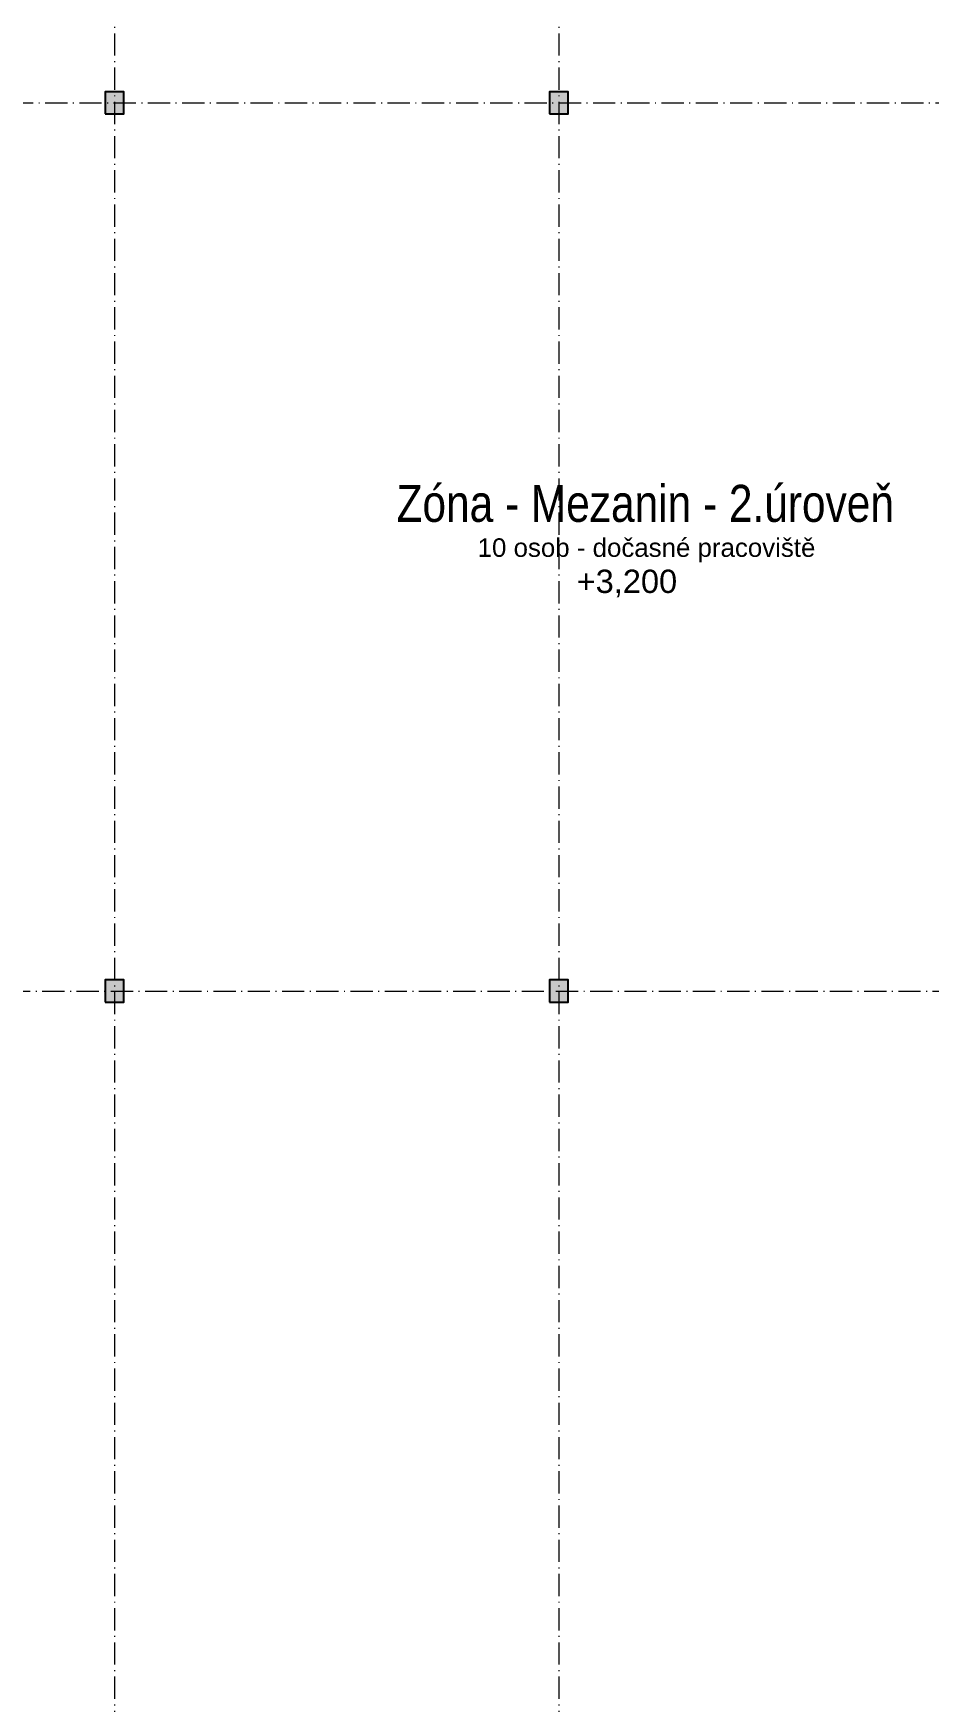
# Model space of a CAD drawing. Header units: millimetres. Extents: x 325046 to 1268204, y 1875583 to 2761998.
# Drawn here: x 582407 to 606591, y 2523693 to 2568768 of the extents above; entities that cross this region are included whole.
import ezdxf
from ezdxf.enums import TextEntityAlignment as Align

# ---------------------------------------------------------------- set-up
doc = ezdxf.new("R2010")
doc.units = ezdxf.units.MM
doc.header["$LTSCALE"] = 100
for name, pattern in [('ACAD_ISO10W100', [18.5, 12, -3, 0.5, -3]), ('DIVIDE', [31.75, 12.7, -6.35, 0, -6.35, 0, -6.35]), ('SO02_F11anp01$0${ Leader Line}', [0])]:
    doc.linetypes.add(name, pattern=pattern)
doc.layers.add('Objekty - osy', color=5, linetype='ACAD_ISO10W100', lineweight=20)
doc.layers.add('ŽB - Šraf-prefa', color=253, linetype='Continuous', lineweight=13)
doc.layers.add('TECH - počty osob', color=7, linetype='Continuous', lineweight=9, true_color=0xf91a5d)
doc.layers.add('TECH - Zóny', color=7, linetype='DIVIDE', lineweight=15, true_color=0x33843e)
doc.layers.add('VÝŠKOVÉ KOTY', color=7, linetype='Continuous', true_color=0xf90b4b)
doc.layers.add('ŽB- SLOUPY', color=3, linetype='Continuous')
doc.styles.add('ARIAL', font='arial.ttf')
doc.styles.add('ARIAL NARROW', font='ARIALN.TTF')
doc.styles.add('ARIL-TENKÝ', font='arial.ttf')

msp = doc.modelspace()

# ---------------------------------------------------------------- hatches: boundary and pattern name
at = {"layer": 'ŽB - Šraf-prefa'}
h = msp.add_hatch(color=256, dxfattribs=at)
h.dxf.hatch_style = 1
h.paths.add_polyline_path([(584350.8, 2566592.7), (584850.8, 2566592.7), (584850.8, 2567192.7), (584350.8, 2567192.7)])
h = msp.add_hatch(color=256, dxfattribs=at)
h.dxf.hatch_style = 1
h.paths.add_polyline_path([(596350.8, 2566592.7), (596850.8, 2566592.7), (596850.8, 2567192.7), (596350.8, 2567192.7)])
h = msp.add_hatch(color=256, dxfattribs=at)
h.dxf.hatch_style = 1
h.paths.add_polyline_path([(584350.8, 2542592.7), (584850.8, 2542592.7), (584850.8, 2543192.7), (584350.8, 2543192.7)])
h = msp.add_hatch(color=256, dxfattribs=at)
h.dxf.hatch_style = 1
h.paths.add_polyline_path([(596350.8, 2542592.7), (596850.8, 2542592.7), (596850.8, 2543192.7), (596350.8, 2543192.7)])

# ---------------------------------------------------------------- linework, layer by layer
at = {"layer": 'Objekty - osy', "ltscale": 0.5}
for points in [[(584600.8, 2591892.7), (584600.8, 2469892.7)], [(596600.8, 2591892.7), (596600.8, 2469892.7)], [(559600.8, 2566892.7), (647103.9, 2566892.7)], [(559523.8, 2542892.7), (647103.9, 2542892.7)]]:
    msp.add_lwpolyline(points, dxfattribs=at)
at = {"layer": 'ŽB- SLOUPY'}
for points in [[(584350.8, 2566592.7), (584850.8, 2566592.7), (584850.8, 2567192.7), (584350.8, 2567192.7)], [(596350.8, 2566592.7), (596850.8, 2566592.7), (596850.8, 2567192.7), (596350.8, 2567192.7)], [(584350.8, 2542592.7), (584850.8, 2542592.7), (584850.8, 2543192.7), (584350.8, 2543192.7)], [(596350.8, 2542592.7), (596850.8, 2542592.7), (596850.8, 2543192.7), (596350.8, 2543192.7)]]:
    msp.add_lwpolyline(points, close=True, dxfattribs=at)

# ---------------------------------------------------------------- texts
at = {"layer": 'TECH - počty osob', "style": 'ARIAL'}
msp.add_text('10 osob - dočasné pracoviště ', height=500, dxfattribs=at).set_placement((594408.2, 2554624.2))
at = {"layer": 'TECH - Zóny', "insert": (598935.5, 2556062.4), "char_height": 1000, "width": 16269.615, "attachment_point": 5, "style": 'ARIAL NARROW'}
msp.add_mtext('Zóna - Mezanin - 2.úroveň', dxfattribs=at)
at = {"layer": 'VÝŠKOVÉ KOTY', "linetype": 'SO02_F11anp01$0${ Leader Line}', "style": 'ARIL-TENKÝ'}
msp.add_text('+3,200', height=630, dxfattribs=at).set_placement((598440.1, 2553962.5), align=Align.MIDDLE_CENTER)

doc.saveas('drawing.dxf')
